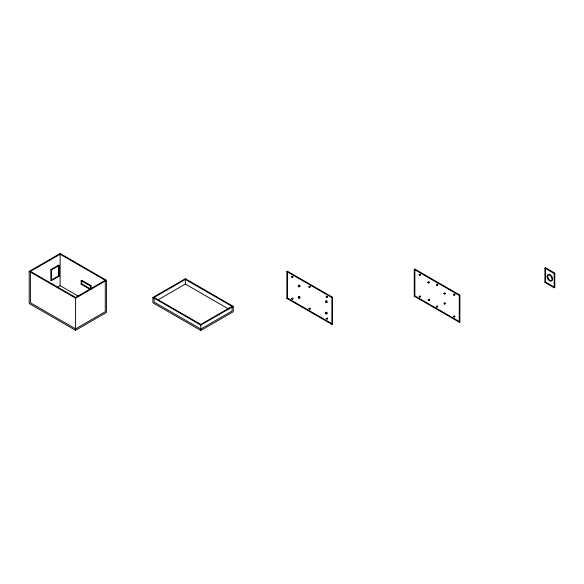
<?xml version="1.0" encoding="UTF-8"?>
<svg xmlns="http://www.w3.org/2000/svg" width="584" height="584" viewBox="0 0 584 584"><rect width="100%" height="100%" fill="white"/><g stroke="black" fill="none" stroke-linecap="round" stroke-linejoin="round"><path stroke-width="0.88" d="M29.2 271.377L60.123 253.529L106.507 280.305L106.507 312.44L75.584 330.296L29.2 303.512L29.2 271.377L75.584 298.161L106.507 280.305M30.434 271.377L60.123 254.244L105.266 280.305L105.266 311.725L75.584 328.865L30.434 302.804L30.434 271.377L75.584 297.446L105.266 280.305M50.845 269.596L58.575 265.129L59.196 265.486L59.196 276.203L51.465 280.663L50.845 280.305L50.845 269.596L51.465 269.954L59.196 265.486M50.845 280.305L58.575 275.845L59.196 276.203M57.78 287.014L60.123 285.664L78.803 296.446M81.147 280.663L81.767 280.305L91.046 285.664L91.046 289.233L81.767 283.875L81.147 284.233L81.147 280.663L90.425 286.021L91.046 285.664M152.891 297.446L185.354 278.699L233.286 306.374L233.286 311.725L200.816 330.471L152.891 302.804L152.891 297.446L200.816 325.12L233.286 306.374M154.125 297.446L185.354 279.415L232.052 306.374L232.052 311.017L200.816 329.048L154.125 302.089L154.125 297.446L200.816 324.405L232.052 306.374M158.03 299.833L185.354 284.058L228.935 309.213M286.846 271.596L287.459 271.239L332.486 297.234L332.486 324.011L331.865 324.368L286.846 298.373L286.846 271.596L331.865 297.584L332.486 297.234M286.846 298.373L287.459 298.015L332.486 324.011M414.246 269.45L414.859 269.093L459.885 295.088L459.885 321.864L459.265 322.222L414.246 296.234L414.246 269.45L459.265 295.446L459.885 295.088M414.246 296.234L414.859 295.876L459.885 321.864M544.909 268.122L545.522 267.764L554.8 273.122L554.8 287.401L554.179 287.759L544.909 282.408L544.909 268.122L554.179 273.48L554.8 273.122M544.909 282.408L545.522 282.05L554.8 287.401M81.147 284.233L90.425 289.591L90.425 286.021M454.323 316.426C453.98 314.192 456.126 318.207 454.323 316.426C454.732 318.871 452.622 314.937 454.279 316.535M444.687 303.614C445.176 305.622 442.876 302.132 444.731 303.512M437.102 306.527C436.54 304.257 439.029 308.089 437.022 306.571M444.731 293.533C444.132 291.277 446.658 295.008 444.65 293.577M437.102 284.744C435.014 283.291 437.744 287.087 436.985 284.729C436.774 282.444 438.927 286.379 437.022 284.795M419.852 296.562L419.94 295.774L420.575 296.884L419.064 296.249L419.684 297.402L419.772 296.614M326.96 296.847C328.602 298.461 326.58 294.438 326.879 296.898M554.179 273.48L554.179 287.759M545.522 267.764L545.522 282.05M459.265 295.446L459.265 322.222M414.859 269.093L414.859 295.876M331.865 297.584L331.865 324.368M287.459 271.239L287.459 298.015M200.816 324.405L200.816 330.471M185.354 278.699L185.354 284.058M81.767 280.305L81.767 283.875M75.584 297.446L75.584 330.296M60.123 253.529L60.123 285.664M58.575 265.129L58.575 275.845M51.465 269.954L51.465 280.663M291.606 276.794C292.117 279.137 293.292 276.086 291.613 276.743M292.226 276.436C292.832 278.86 293.781 275.568 292.226 276.436M291.606 298.57C292.109 300.906 293.321 297.891 291.613 298.526M292.226 298.22C292.934 300.687 293.657 297.227 292.226 298.22M308.863 286.751C309.717 289.241 310.067 285.707 308.863 286.751M309.483 286.401C310.141 288.766 310.973 285.554 309.483 286.401M308.863 308.534L309.702 309.476L309.834 307.885L310.447 308.943L308.87 308.483M326.12 296.716C326.894 299.205 327.449 295.694 326.12 296.716M326.12 318.499L326.96 319.441L327.091 317.849L327.704 318.908L326.12 318.448M419.005 274.648L419.852 275.59L419.984 273.998L420.604 275.013L419.005 274.648M427.787 282.291L428.627 283.233L428.758 281.641L429.371 282.7L428.145 281.999L427.787 282.291M428.181 299.745L429.021 300.687L429.152 299.096L429.773 300.11L428.181 299.745M436.263 306.396C436.912 308.819 437.766 305.52 436.263 306.396M443.884 293.402C444.453 295.752 445.483 292.679 443.891 293.351M444.504 303.016C445.125 305.447 446.074 302.169 444.504 303.016M453.52 294.577C454.294 297.022 454.856 293.621 453.52 294.526M454.133 294.219C454.615 296.599 455.812 293.555 454.14 294.168M547.719 276.626A3.497 2.022 60 0 0 551.719 280.7A3.497 2.022 60 0 0 551.048 275.429A3.497 2.022 60 0 0 547.719 276.626M547.099 276.984A3.497 2.022 60 0 0 551.099 281.057A3.497 2.022 60 0 0 550.427 275.787A3.497 2.022 60 0 0 547.099 276.984M325.441 301.665A0.876 0.504 60 0 0 326.441 302.687A0.876 0.504 60 0 0 326.273 301.366A0.876 0.504 60 0 0 325.441 301.665M326.062 301.315A0.876 0.504 60 0 0 327.062 302.329A0.876 0.504 60 0 0 326.894 301.008A0.876 0.504 60 0 0 326.062 301.315M325.441 313.097A0.876 0.504 60 0 0 326.441 314.112A0.876 0.504 60 0 0 326.273 312.798A0.876 0.504 60 0 0 325.441 313.097M326.062 312.739A0.876 0.504 60 0 0 327.062 313.754A0.876 0.504 60 0 0 326.894 312.44A0.876 0.504 60 0 0 326.062 312.739M298.234 285.956A0.876 0.504 60 0 0 299.234 286.978A0.876 0.504 60 0 0 299.059 285.656A0.876 0.504 60 0 0 298.234 285.956M298.847 285.598A0.876 0.504 60 0 0 299.847 286.62A0.876 0.504 60 0 0 299.68 285.299A0.876 0.504 60 0 0 298.847 285.598M298.234 297.387A0.876 0.504 60 0 0 299.234 298.402A0.876 0.504 60 0 0 299.059 297.081A0.876 0.504 60 0 0 298.234 297.387M298.847 297.03A0.876 0.504 60 0 0 299.847 298.044A0.876 0.504 60 0 0 299.68 296.73A0.876 0.504 60 0 0 298.847 297.03"/></g></svg>
